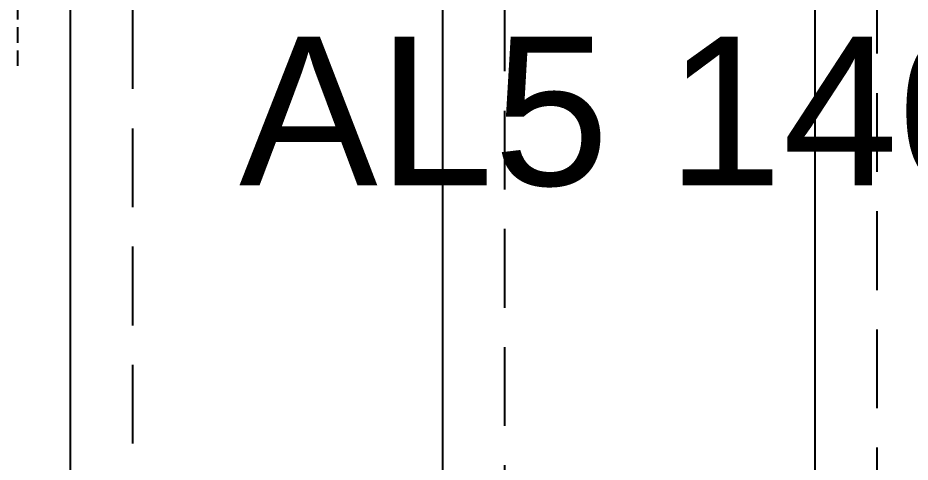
# Model space of a CAD drawing. Header units: inches. Extents: x 21 to 32698, y 13 to 3712.
# Drawn here: x 4482.5 to 4554.4, y 924.9 to 960.7 of the extents above; entities that cross this region are included whole.
import ezdxf
from ezdxf.enums import TextEntityAlignment as Align

# ---------------------------------------------------------------- set-up
doc = ezdxf.new("R2010")
doc.units = ezdxf.units.IN
doc.header["$MEASUREMENT"] = 0
doc.linetypes.add('1+1 dbx a2$0$374_BLD_A1_BLOK_2$0$HIDDEN', pattern=[0.375, 0.25, -0.125])
doc.linetypes.add('HIDDEN', pattern=[9.525, 6.35, -3.175])
for name, color, linetype, lineweight in [('Z_MİM_-KM-GLAZ', 8, 'Continuous', 25), ('Z_MİM_-KM-GLAZ-IDEN', 8, 'Continuous', 25), ('Z_MİM_-KM-STRS', 8, 'Continuous', 25), ('Z_MİM_-KM-STRS-HID', 8, 'HIDDEN', 25)]:
    doc.layers.add(name, color=color, linetype=linetype, lineweight=lineweight)
doc.styles.add('STYLE1', font='arial.ttf', dxfattribs={"height": 1})

# ---------------------------------------------------------------- blocks, each defined once
blk = doc.blocks.new('-KM-AL5 140_164')
at = {"linetype": '1+1 dbx a2$0$374_BLD_A1_BLOK_2$0$HIDDEN', "ltscale": 5}
blk.add_line((15.193, -40.695, -0.002), (15.193, -14.725, -0.002), dxfattribs=at)
at = {"layer": 'Z_MİM_-KM-GLAZ-IDEN', "color": 7, "linetype": 'Continuous', "ltscale": 2, "style": 'STYLE1'}
blk.add_text('AL5 140/1200', height=12, dxfattribs=at).set_placement((85.214, -50.325), align=Align.CENTER)

msp = doc.modelspace()

# ---------------------------------------------------------------- linework, layer by layer
at = {"layer": 'Z_MİM_-KM-STRS'}
for points in [[(5496.757, 982.083), (5496.757, 607.083), (4486.757, 607.083), (4486.757, 982.083)], [(5466.757, 982.083), (5466.757, 637.083), (4516.757, 637.083), (4516.757, 982.083)], [(5436.757, 982.083), (5436.757, 667.083), (4546.757, 667.083), (4546.757, 982.083)]]:
    msp.add_lwpolyline(points, dxfattribs=at)
at = {"layer": 'Z_MİM_-KM-STRS-HID'}
for points in [[(5491.757, 982.083), (5491.757, 612.083), (4491.757, 612.083), (4491.757, 982.083)], [(5461.757, 982.083), (5461.757, 642.083), (4521.757, 642.083), (4521.757, 982.083)], [(5431.757, 982.083), (5431.757, 672.083), (4551.757, 672.083), (4551.757, 982.083)]]:
    msp.add_lwpolyline(points, dxfattribs=at)

# ---------------------------------------------------------------- next in the draw order: block references
at = {"layer": 'Z_MİM_-KM-GLAZ'}
msp.add_blockref('-KM-AL5 140_164', (4467.307, 997.533), dxfattribs=at)

doc.saveas('drawing.dxf')
